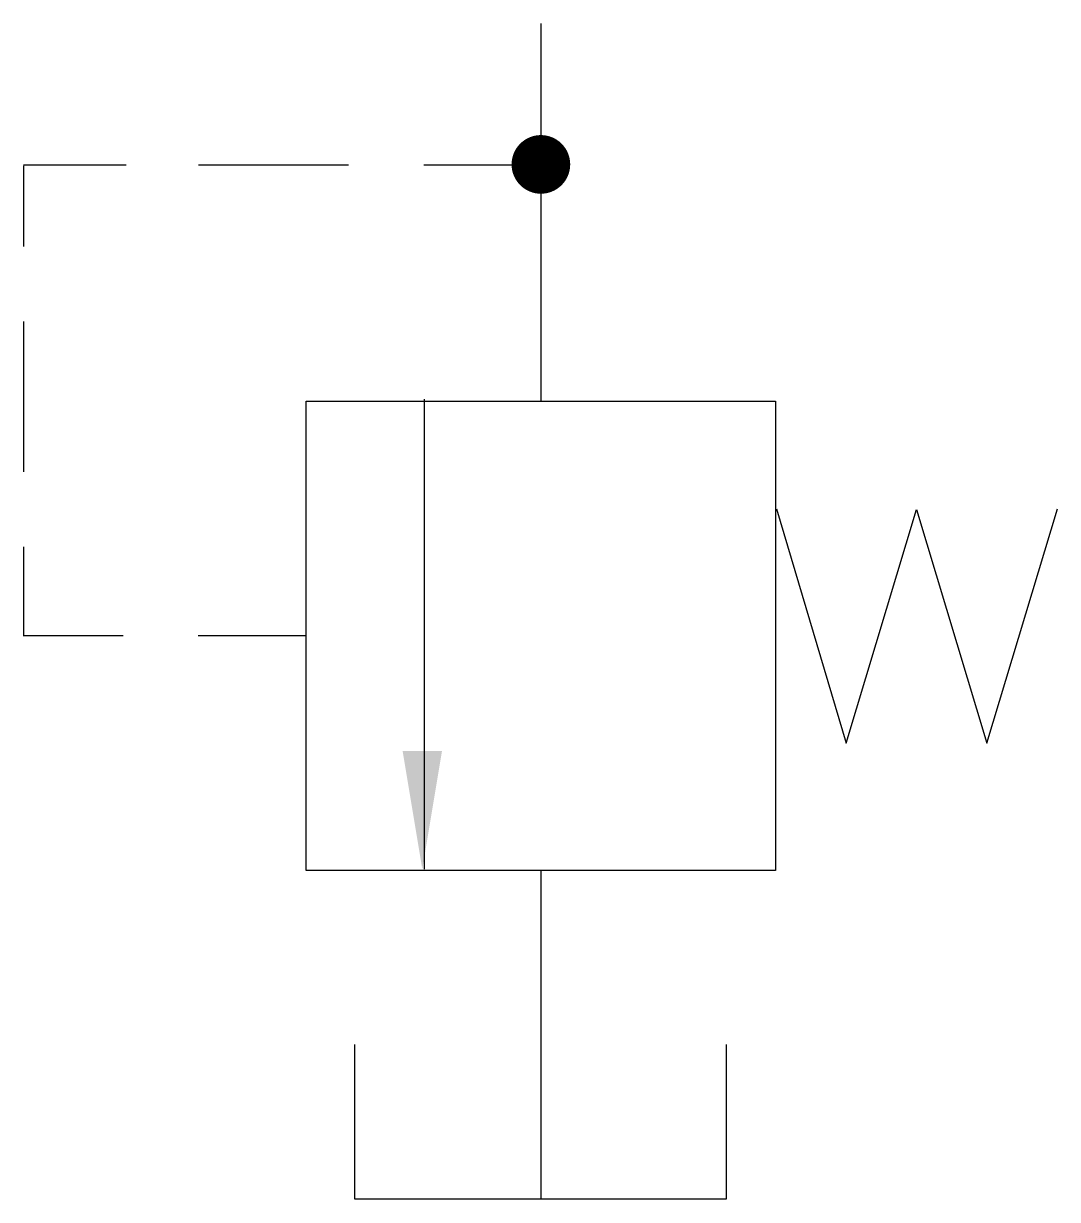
# Model space of a CAD drawing. Extents: x 86 to 108, y 425.8 to 450.8.
import ezdxf

# ---------------------------------------------------------------- set-up
doc = ezdxf.new("R2010")
doc.units = 0
doc.header["$LTSCALE"] = 5
doc.header["$MEASUREMENT"] = 0
doc.layers.add('11', color=1, linetype='CONTINUOUS')
doc.layers.add('12', color=2, linetype='CONTINUOUS')

# ---------------------------------------------------------------- blocks, each defined once
blk = doc.blocks.new('5171', base_point=(201.305, 88.5))
at = {"layer": '11'}
for p, q in [((201.383, 88.426), (201.383, 93.426)), ((213.383, 93.426), (213.383, 88.426)), ((213.383, 88.426), (201.383, 88.426))]:
    blk.add_line(p, q, dxfattribs=at)

msp = doc.modelspace()

# ---------------------------------------------------------------- linework, layer by layer
at = {"layer": '11'}
for p, q in [((97.033, 450.826), (97.033, 442.779)), ((94.544, 442.821), (94.544, 432.805)), ((92.03, 442.779), (102.03, 442.779)), ((92.03, 432.779), (92.03, 442.779)), ((102.03, 442.779), (102.03, 432.779)), ((102.053, 440.486), (103.535, 435.488)), ((103.535, 435.488), (105.038, 440.47)), ((105.038, 440.47), (106.54, 435.488)), ((106.54, 435.488), (108.043, 440.486)), ((102.03, 432.779), (92.03, 432.779)), ((97.033, 432.779), (97.033, 425.766))]:
    msp.add_line(p, q, dxfattribs=at)
at = {"layer": '12'}
for p, q in [((88.193, 447.807), (86.004, 447.807)), ((86.004, 447.795), (86.004, 446.076)), ((92.934, 447.807), (89.734, 447.807)), ((97.033, 447.807), (94.534, 447.807)), ((86.004, 444.476), (86.004, 441.276)), ((86.004, 439.676), (86.004, 437.769)), ((88.127, 437.781), (86.004, 437.781)), ((92.03, 437.781), (89.727, 437.781))]:
    msp.add_line(p, q, dxfattribs=at)
at = {"layer": '12', "const_width": 0.625}
msp.add_lwpolyline([(96.719, 447.824, 1), (97.344, 447.824, 1)], format="xyb", close=True, dxfattribs=at)
at = {"layer": '12'}
msp.add_solid([(94.084, 435.325), (94.924, 435.325), (94.504, 432.805)], dxfattribs=at)

# ---------------------------------------------------------------- block references
at = {"layer": '11', "xscale": 0.66, "yscale": 0.66, "zscale": 0.66}
msp.add_blockref('5171', (93.012, 425.821), dxfattribs=at)

doc.saveas('drawing.dxf')
